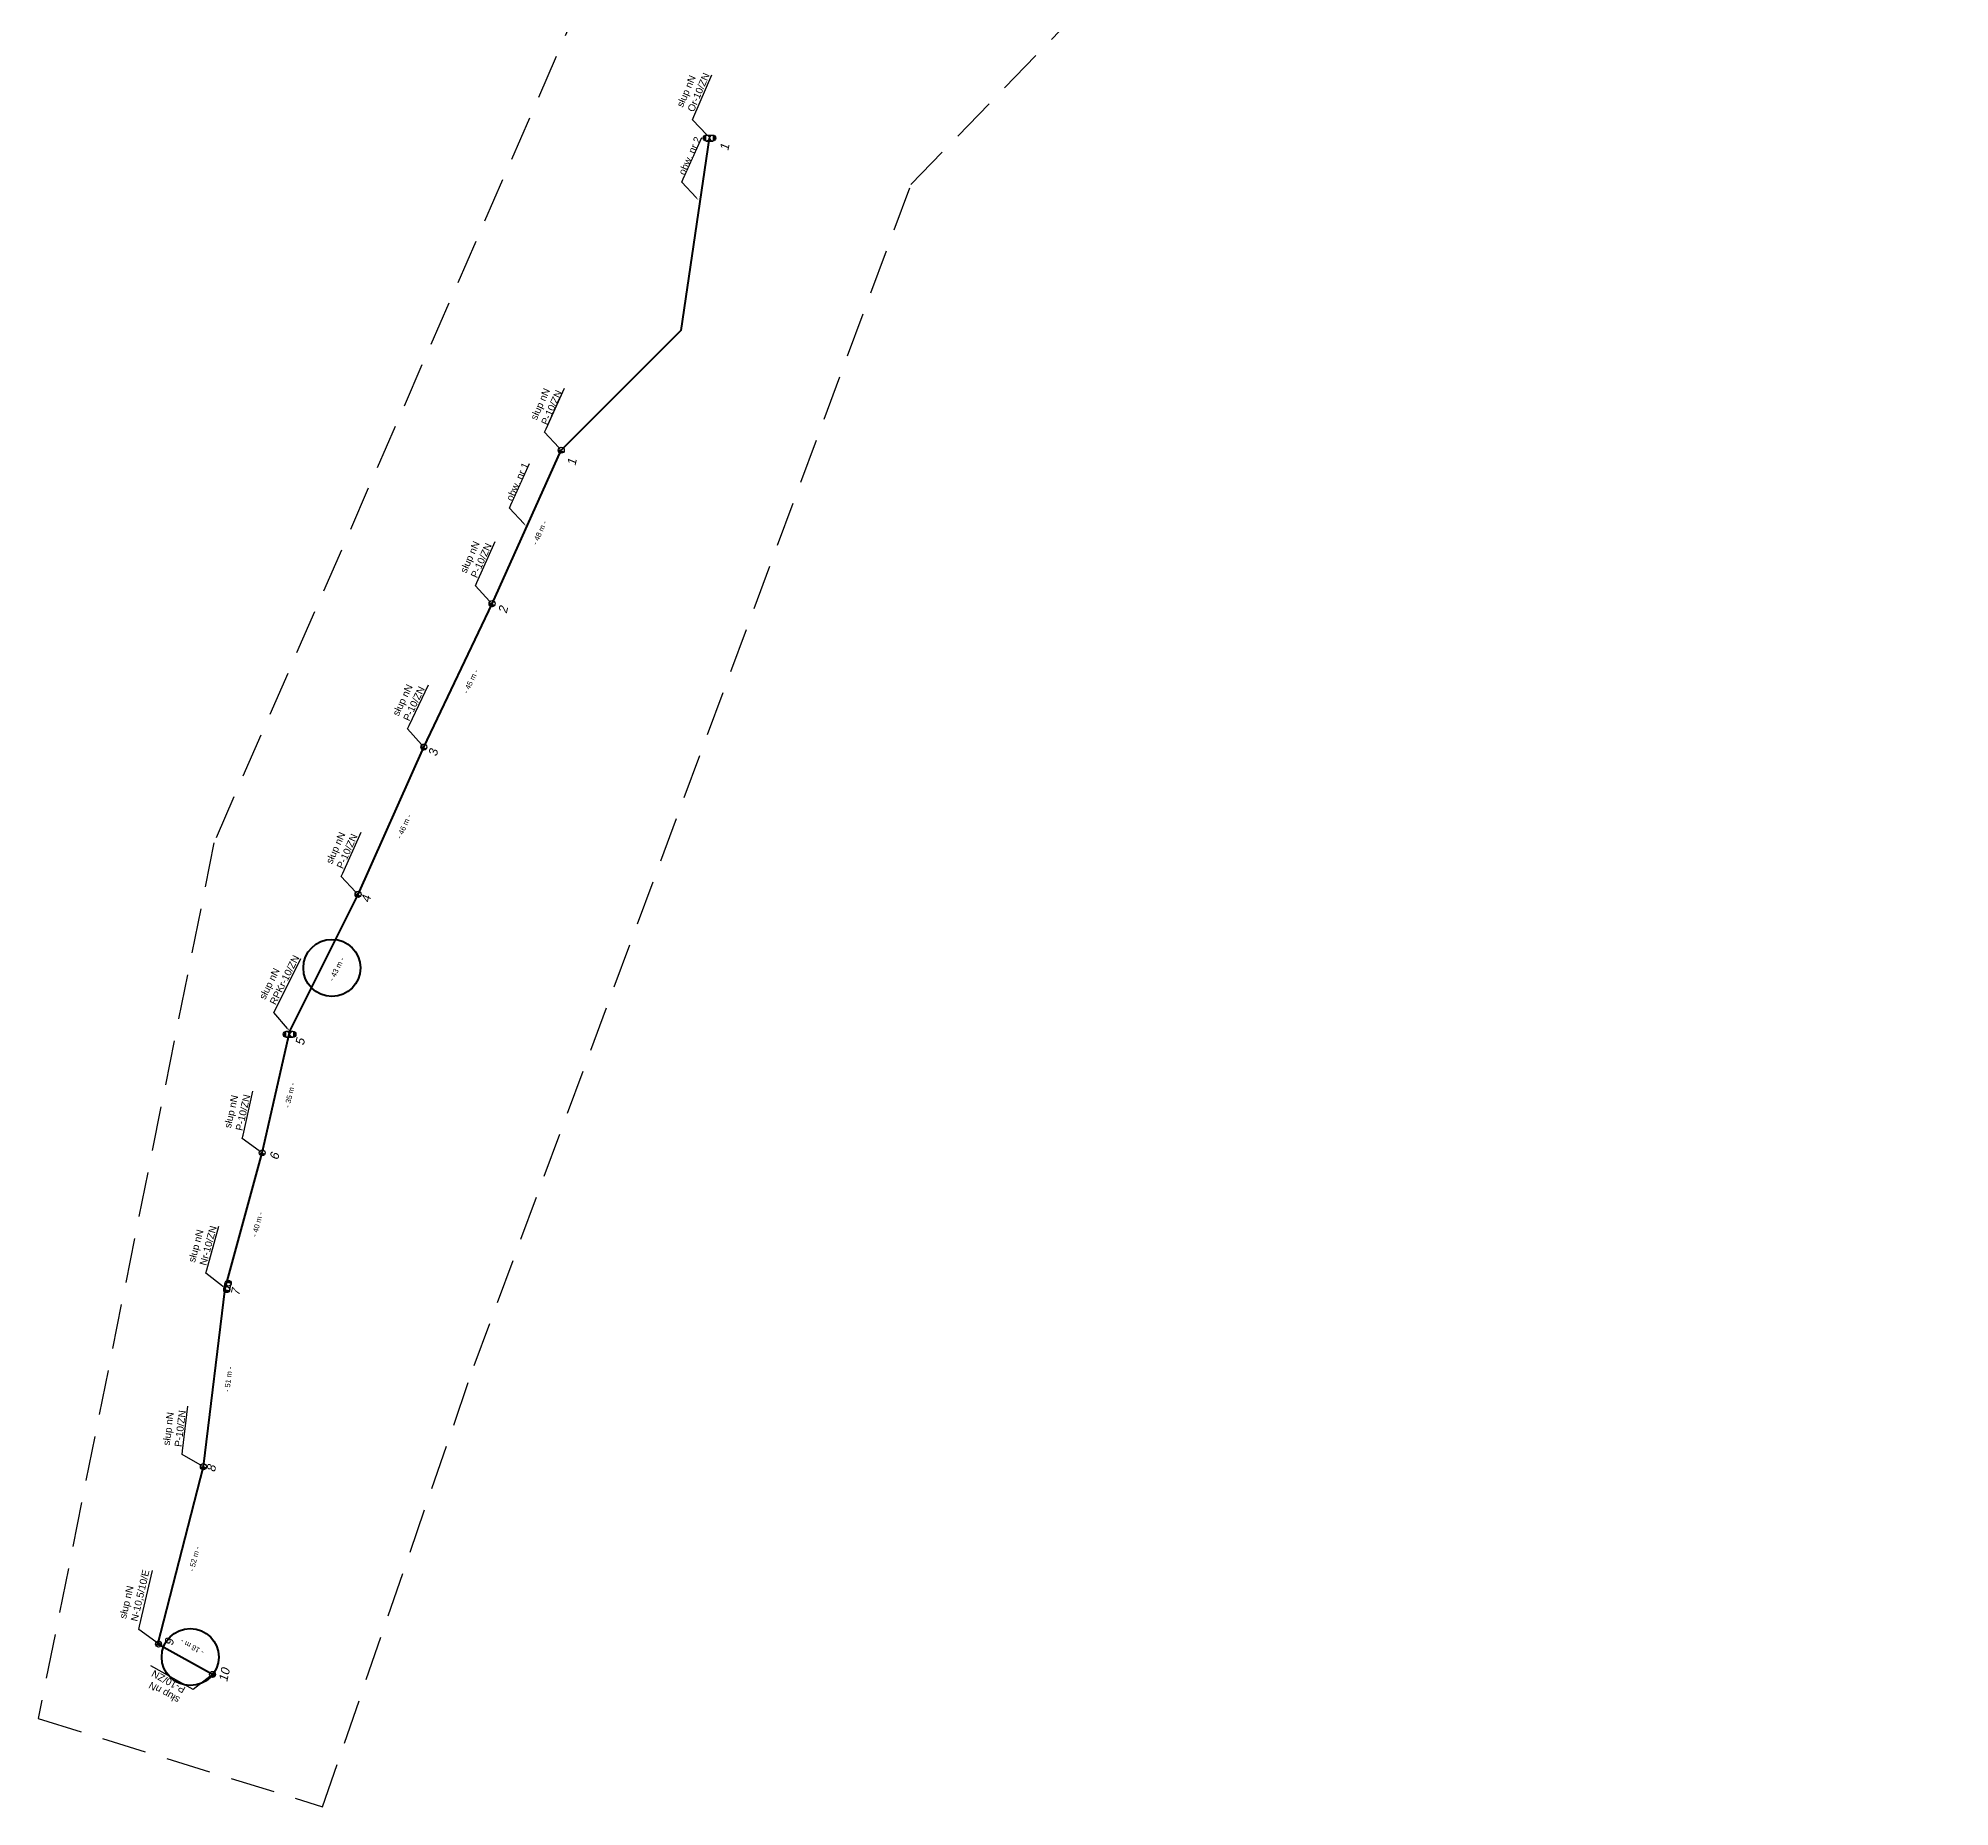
# Model space of a CAD drawing. Header units: millimetres. Extents: x 7530081 to 7533485, y 5764674 to 5768549.
# Drawn here: x 7532943 to 7533485, y 5766152 to 5766653 of the extents above; entities that cross this region are included whole.
import ezdxf
from ezdxf import colors
from ezdxf.entities.mleader import LeaderData, LeaderLine
from ezdxf.math import Vec2, Vec3

# ---------------------------------------------------------------- set-up
doc = ezdxf.new("R2010")
doc.units = ezdxf.units.MM
doc.linetypes.add('DASHED', pattern=[19.05, 12.7, -6.35])
for name, color, linetype, lineweight in [('!TELE', 3, 'Continuous', 50), ('!wymiary', 7, 'Continuous', 25), ('_numery', 7, 'Continuous', 40), ('_PRZEWIESZENIA', 6, 'Continuous', 50)]:
    doc.layers.add(name, color=color, linetype=linetype, lineweight=lineweight)
for name, color, linetype in [('!trafo', 6, 'DASHED'), ('_MM opisy', 7, 'Continuous'), ('_MM slupy', 5, 'Continuous')]:
    doc.layers.add(name, color=color, linetype=linetype)
doc.styles.get("Standard").update_dxf_attribs({"font": 'ARIAL.TTF'})
doc.dimstyles.new('opis linie', dxfattribs={"dimtxt": 1.5, "dimasz": 0.18, "dimexe": 0.18, "dimexo": 0.0625, "dimgap": 2.5, "dimtad": 4, "dimdec": 0, "dimzin": 0, "dimdsep": 46, "dimtxsty": 'Standard', "dimcen": 0.09, "dimse1": 1, "dimse2": 1, "dimsd1": 1, "dimsd2": 1, "dimclrt": 256, "dimadec": 0, "dimazin": 0, "dimtfac": 1, "dimtdec": 0, "dimtofl": 0, "dimtmove": 0, "dimatfit": 3, "dimfxl": 1, "dimtfill": 1, "dimtolj": 1, "dimtzin": 0, "dimarcsym": 0})

# ---------------------------------------------------------------- blocks, each defined once
blk = doc.blocks.new('E')
at = {"layer": '_MM slupy'}
h = blk.add_hatch(color=256, dxfattribs=at)
h.dxf.hatch_style = 1
h.paths.add_polyline_path([(0.27, 0.37, 1), (-0.27, -0.37, 1)])
for radius in [0.857, 0.457]:
    blk.add_circle((0, 0), radius, dxfattribs=at)
blk = doc.blocks.new('R')
at = {"layer": '_MM slupy', "transparency": 33554687}
h = blk.add_hatch(color=256, dxfattribs=at)
h.dxf.hatch_style = 1
h.paths.add_polyline_path([(-0.93, -0.86), (-0.93, 0.86, 1)])
h = blk.add_hatch(color=256, dxfattribs=at)
h.dxf.hatch_style = 1
h.paths.add_polyline_path([(0.93, 0.86), (0.93, -0.86, 1)])
at = {"layer": '_MM slupy'}
for points in [[(-0.93, 0.86), (0.93, 0.86)], [(-0.93, -0.86), (0.93, -0.86)]]:
    blk.add_lwpolyline(points, dxfattribs=at)
for centre in [(-0.93, 0), (0.93, 0)]:
    blk.add_circle(centre, 0.857, dxfattribs=at)
blk = doc.blocks.new('*D615')
at = {"layer": '!wymiary', "insert": (7532987.07, 5766197.04), "char_height": 1.5, "attachment_point": 5, "rotation": 150.9014, "bg_fill": 3, "box_fill_scale": 1.1, "bg_fill_color": 9, "bg_fill_true_color": 13158600, "bg_fill_transparency": 0}
blk.add_mtext('\\A1;- 18 m -', dxfattribs=at)
blk = doc.blocks.new('*D616')
at = {"layer": '!wymiary', "insert": (7532987.71, 5766221.95), "char_height": 1.5, "attachment_point": 5, "rotation": 75.6153, "bg_fill": 3, "box_fill_scale": 1.1, "bg_fill_color": 9, "bg_fill_true_color": 13158600, "bg_fill_transparency": 0}
blk.add_mtext('\\A1;- 52 m -', dxfattribs=at)
blk = doc.blocks.new('*D617')
at = {"layer": '!wymiary', "insert": (7532997.34, 5766272.8), "char_height": 1.5, "attachment_point": 5, "rotation": 83.005, "bg_fill": 3, "box_fill_scale": 1.1, "bg_fill_color": 9, "bg_fill_true_color": 13158600, "bg_fill_transparency": 0}
blk.add_mtext('\\A1;- 51 m -', dxfattribs=at)
blk = doc.blocks.new('*D618')
at = {"layer": '!wymiary', "insert": (7533005.55, 5766316.67), "char_height": 1.5, "attachment_point": 5, "rotation": 74.7701, "bg_fill": 3, "box_fill_scale": 1.1, "bg_fill_color": 9, "bg_fill_true_color": 13158600, "bg_fill_transparency": 0}
blk.add_mtext('\\A1;- 40 m -', dxfattribs=at)
blk = doc.blocks.new('*D619')
at = {"layer": '!wymiary', "insert": (7533014.74, 5766353.25), "char_height": 1.5, "attachment_point": 5, "rotation": 77.1878, "bg_fill": 3, "box_fill_scale": 1.1, "bg_fill_color": 9, "bg_fill_true_color": 13158600, "bg_fill_transparency": 0}
blk.add_mtext('\\A1;- 35 m -', dxfattribs=at)
blk = doc.blocks.new('*D620')
at = {"layer": '!wymiary', "insert": (7533027.99, 5766388.94), "char_height": 1.5, "attachment_point": 5, "rotation": 63.506, "bg_fill": 3, "box_fill_scale": 1.1, "bg_fill_color": 9, "bg_fill_true_color": 13158600, "bg_fill_transparency": 0}
blk.add_mtext('\\A1;- 43 m -', dxfattribs=at)
blk = doc.blocks.new('*D621')
at = {"layer": '!wymiary', "insert": (7533047.03, 5766429.32), "char_height": 1.5, "attachment_point": 5, "rotation": 65.9369, "bg_fill": 3, "box_fill_scale": 1.1, "bg_fill_color": 9, "bg_fill_true_color": 13158600, "bg_fill_transparency": 0}
blk.add_mtext('\\A1;- 46 m -', dxfattribs=at)
blk = doc.blocks.new('*D622')
at = {"layer": '!wymiary', "insert": (7533065.96, 5766470.4), "char_height": 1.5, "attachment_point": 5, "rotation": 64.569, "bg_fill": 3, "box_fill_scale": 1.1, "bg_fill_color": 9, "bg_fill_true_color": 13158600, "bg_fill_transparency": 0}
blk.add_mtext('\\A1;- 45 m -', dxfattribs=at)
blk = doc.blocks.new('*D623')
at = {"layer": '!wymiary', "insert": (7533085.45, 5766512.51), "char_height": 1.5, "attachment_point": 5, "rotation": 65.7361, "bg_fill": 3, "box_fill_scale": 1.1, "bg_fill_color": 9, "bg_fill_true_color": 13158600, "bg_fill_transparency": 0}
blk.add_mtext('\\A1;- 48 m -', dxfattribs=at)
blk = doc.blocks.new('ZN')
at = {"layer": '_MM slupy', "transparency": 33554687}
h = blk.add_hatch(color=256, dxfattribs=at)
h.dxf.hatch_style = 1
h.paths.add_polyline_path([(0, -0.86), (0, 0.86, 1)])
at = {"layer": '_MM slupy'}
blk.add_circle((0, 0), 0.857, dxfattribs=at)

msp = doc.modelspace()

# ---------------------------------------------------------------- linework, layer by layer
at = {"layer": '!TELE'}
for points in [[(7533133.48, 5766624.26), (7533125.47, 5766569.76), (7533091.58, 5766535.89)], [(7532992.85, 5766189.23), (7532977.38, 5766197.84), (7532990.26, 5766248.06), (7532996.45, 5766298.51), (7533006.91, 5766336.93), (7533014.74, 5766371.36), (7533034.05, 5766410.1), (7533052.68, 5766451.82), (7533071.99, 5766492.43), (7533091.58, 5766535.89)]]:
    msp.add_lwpolyline(points, dxfattribs=at)
at = {"layer": '!trafo', "color": 3}
msp.add_lwpolyline([(7532943.5, 5766176.75), (7533024, 5766151.75), (7533066.93, 5766276.7), (7533190.6, 5766611.17), (7533369.37, 5766795.71), (7533484.71, 5766901.44), (7533420.74, 5766921.95), (7533244.46, 5766794.71), (7533308.33, 5766926.26), (7533263, 5766968.08), (7533105.37, 5766682.3), (7532993.24, 5766424.71), (7532943.5, 5766176.75)], close=True, dxfattribs=at)

# ---------------------------------------------------------------- block references
at = {"layer": '_MM slupy'}
for p, rotation in [((7533071.99, 5766492.43), 65.73608553081438), ((7533052.68, 5766451.82), 64.56897560181672), ((7533034.05, 5766410.1), 65.93692520519282), ((7533006.91, 5766336.93), 77.18782223938084), ((7532990.26, 5766248.06), 83.00501362569437), ((7532992.85, 5766189.23), 150.9013899358025)]:
    msp.add_blockref('ZN', p, dxfattribs=dict(at, rotation=rotation))

# ---------------------------------------------------------------- next in the draw order: leaders
at = {"layer": '_MM opisy'}
ml = msp.add_multileader_mtext('Standard', dxfattribs=at)
ml.set_content('\\pxql;słup nN\\POr-10/ZN', color=256)
ml.set_leader_properties()
ml.build(insert=Vec2(0, 0))
ml.multileader.update_dxf_attribs({"has_text_frame": 1, "text_left_attachment_type": 5, "text_right_attachment_type": 5, "dogleg_length": 1, "arrow_head_size": 1})
ctx = ml.context
ctx.base_point, ctx.char_height, ctx.arrow_head_size, ctx.landing_gap_size, ctx.plane_origin, ctx.plane_x_axis, ctx.plane_y_axis = Vec3(7533129.09, 5766630.39), 2, 1, 1, Vec3(7533135.5, 5766625.47), Vec3(0.394938, 0.918708), Vec3(-0.918708, 0.394938)
ctx.left_attachment, ctx.right_attachment = 5, 5
notes = []
notes.append((ctx, [(0, (1, 1, 0), (7533128.7, 5766629.47), (0.394938, 0.918708), 1, [(0, [(7533133.51, 5766624.45), (7533128.7, 5766629.47)], 0, [])])]))
ctx.mtext.insert, ctx.mtext.text_direction, ctx.mtext.rotation, ctx.mtext.flow_direction = Vec3(7533124.16, 5766633.6), Vec3(0.394938, 0.918708), 1.164796, 5
ctx.mtext.has_bg_fill, ctx.mtext.bg_color, ctx.mtext.bg_scale_factor, ctx.mtext.bg_transparency, ctx.mtext.use_window_bg_color = 1, -1023410175, 1, 0, 1
ml = msp.add_multileader_mtext('Standard', dxfattribs=at)
ml.set_content('\\pxql;słup nN\\PP-10/ZN', color=256)
ml.set_leader_properties()
ml.build(insert=Vec2(0, 0))
ml.multileader.update_dxf_attribs({"has_text_frame": 1, "text_left_attachment_type": 5, "text_right_attachment_type": 5, "dogleg_length": 1, "arrow_head_size": 1})
ctx = ml.context
ctx.base_point, ctx.char_height, ctx.arrow_head_size, ctx.landing_gap_size, ctx.plane_origin, ctx.plane_x_axis, ctx.plane_y_axis = Vec3(7533067.67, 5766498.44), 2, 1, 1, Vec3(7533073.99, 5766493.41), Vec3(0.41094, 0.911662), Vec3(-0.911662, 0.41094)
ctx.left_attachment, ctx.right_attachment = 5, 5
notes.append((ctx, [(0, (1, 1, 0), (7533067.26, 5766497.53), (0.41094, 0.911662), 1, [(0, [(7533071.99, 5766492.43), (7533067.26, 5766497.53)], 0, [])])]))
ctx.mtext.insert, ctx.mtext.text_direction, ctx.mtext.rotation, ctx.mtext.flow_direction = Vec3(7533062.83, 5766501.73), Vec3(0.41094, 0.911662), 1.147311, 5
ctx.mtext.has_bg_fill, ctx.mtext.bg_color, ctx.mtext.bg_scale_factor, ctx.mtext.bg_transparency, ctx.mtext.use_window_bg_color = 1, -1023410175, 1, 0, 1
ml = msp.add_multileader_mtext('Standard', dxfattribs=at)
ml.set_content('\\pxql;słup nN\\PP-10/ZN', color=256)
ml.set_leader_properties()
ml.build(insert=Vec2(0, 0))
ml.multileader.update_dxf_attribs({"has_text_frame": 1, "text_left_attachment_type": 5, "text_right_attachment_type": 5, "dogleg_length": 1, "arrow_head_size": 1})
ctx = ml.context
ctx.base_point, ctx.char_height, ctx.arrow_head_size, ctx.landing_gap_size, ctx.plane_origin, ctx.plane_x_axis, ctx.plane_y_axis = Vec3(7533048.49, 5766457.92), 2, 1, 1, Vec3(7533054.7, 5766452.76), Vec3(0.429424, 0.903103), Vec3(-0.903103, 0.429424)
ctx.left_attachment, ctx.right_attachment = 5, 5
notes.append((ctx, [(0, (1, 1, 0), (7533048.06, 5766457.02), (0.429424, 0.903103), 1, [(0, [(7533052.68, 5766451.82), (7533048.06, 5766457.02)], 0, [])])]))
ctx.mtext.insert, ctx.mtext.text_direction, ctx.mtext.rotation, ctx.mtext.flow_direction = Vec3(7533043.71, 5766461.3), Vec3(0.429424, 0.903103), 1.126941, 5
ctx.mtext.has_bg_fill, ctx.mtext.bg_color, ctx.mtext.bg_scale_factor, ctx.mtext.bg_transparency, ctx.mtext.use_window_bg_color = 1, -1023410175, 1, 0, 1
ml = msp.add_multileader_mtext('Standard', dxfattribs=at)
ml.set_content('\\pxql;słup nN\\PP-10/ZN', color=256)
ml.set_leader_properties()
ml.build(insert=Vec2(0, 0))
ml.multileader.update_dxf_attribs({"has_text_frame": 1, "text_left_attachment_type": 5, "text_right_attachment_type": 5, "dogleg_length": 1, "arrow_head_size": 1})
ctx = ml.context
ctx.base_point, ctx.char_height, ctx.arrow_head_size, ctx.landing_gap_size, ctx.plane_origin, ctx.plane_x_axis, ctx.plane_y_axis = Vec3(7533029.71, 5766416.1), 2, 1, 1, Vec3(7533036.05, 5766411.09), Vec3(0.407742, 0.913097), Vec3(-0.913097, 0.407742)
ctx.left_attachment, ctx.right_attachment = 5, 5
notes.append((ctx, [(0, (1, 1, 0), (7533029.31, 5766415.19), (0.407742, 0.913097), 1, [(0, [(7533034.05, 5766410.1), (7533029.31, 5766415.19)], 0, [])])]))
ctx.mtext.insert, ctx.mtext.text_direction, ctx.mtext.rotation, ctx.mtext.flow_direction = Vec3(7533024.85, 5766419.36), Vec3(0.407742, 0.913097), 1.150816, 5
ctx.mtext.has_bg_fill, ctx.mtext.bg_color, ctx.mtext.bg_scale_factor, ctx.mtext.bg_transparency, ctx.mtext.use_window_bg_color = 1, -1023410175, 1, 0, 1
ml = msp.add_multileader_mtext('Standard', dxfattribs=at)
ml.set_content('\\pxql;słup nN\\PRPKr-10/ZN', color=256)
ml.set_leader_properties()
ml.build(insert=Vec2(0, 0))
ml.multileader.update_dxf_attribs({"has_text_frame": 1, "text_left_attachment_type": 5, "text_right_attachment_type": 5, "dogleg_length": 1, "arrow_head_size": 1})
ctx = ml.context
ctx.base_point, ctx.char_height, ctx.arrow_head_size, ctx.landing_gap_size, ctx.plane_origin, ctx.plane_x_axis, ctx.plane_y_axis = Vec3(7533010.66, 5766377.54), 2, 1, 1, Vec3(7533016.78, 5766372.26), Vec3(0.446104, 0.894981), Vec3(-0.894981, 0.446104)
ctx.left_attachment, ctx.right_attachment = 5, 5
notes.append((ctx, [(0, (1, 1, 0), (7533010.22, 5766376.64), (0.446104, 0.894981), 1, [(0, [(7533014.74, 5766371.36), (7533010.22, 5766376.64)], 0, [])])]))
ctx.mtext.insert, ctx.mtext.text_direction, ctx.mtext.rotation, ctx.mtext.flow_direction = Vec3(7533005.92, 5766381.02), Vec3(0.446104, 0.894981), 1.108389, 5
ctx.mtext.has_bg_fill, ctx.mtext.bg_color, ctx.mtext.bg_scale_factor, ctx.mtext.bg_transparency, ctx.mtext.use_window_bg_color = 1, -1023410175, 1, 0, 1
ml = msp.add_multileader_mtext('Standard', dxfattribs=at)
ml.set_content('\\pxql;słup nN\\PP-10/ZN', color=256)
ml.set_leader_properties()
ml.build(insert=Vec2(0, 0))
ml.multileader.update_dxf_attribs({"has_text_frame": 1, "text_left_attachment_type": 5, "text_right_attachment_type": 5, "dogleg_length": 1, "arrow_head_size": 1})
ctx = ml.context
ctx.base_point, ctx.char_height, ctx.arrow_head_size, ctx.landing_gap_size, ctx.plane_origin, ctx.plane_x_axis, ctx.plane_y_axis = Vec3(7533001.49, 5766341.97), 2, 1, 1, Vec3(7533008.68, 5766338.29), Vec3(0.221756, 0.975102), Vec3(-0.975102, 0.221756)
ctx.left_attachment, ctx.right_attachment = 5, 5
notes.append((ctx, [(0, (1, 1, 0), (7533001.26, 5766340.99), (0.221756, 0.975102), 1, [(0, [(7533006.91, 5766336.93), (7533001.26, 5766340.99)], 0, [])])]))
ctx.mtext.insert, ctx.mtext.text_direction, ctx.mtext.rotation, ctx.mtext.flow_direction = Vec3(7532996.08, 5766344.22), Vec3(0.221756, 0.975102), 1.347182, 5
ctx.mtext.has_bg_fill, ctx.mtext.bg_color, ctx.mtext.bg_scale_factor, ctx.mtext.bg_transparency, ctx.mtext.use_window_bg_color = 1, -1023410175, 1, 0, 1
ml = msp.add_multileader_mtext('Standard', dxfattribs=at)
ml.set_content('\\pxql;słup nN\\PNr-10/ZN', color=256)
ml.set_leader_properties()
ml.build(insert=Vec2(0, 0))
ml.multileader.update_dxf_attribs({"has_text_frame": 1, "text_left_attachment_type": 5, "text_right_attachment_type": 5, "dogleg_length": 1, "arrow_head_size": 1})
ctx = ml.context
ctx.base_point, ctx.char_height, ctx.arrow_head_size, ctx.landing_gap_size, ctx.plane_origin, ctx.plane_x_axis, ctx.plane_y_axis = Vec3(7532991.24, 5766303.77), 2, 1, 1, Vec3(7532998.27, 5766299.79), Vec3(0.262692, 0.96488), Vec3(-0.96488, 0.262692)
ctx.left_attachment, ctx.right_attachment = 5, 5
notes.append((ctx, [(0, (1, 1, 0), (7532990.98, 5766302.81), (0.262692, 0.96488), 1, [(0, [(7532996.45, 5766298.51), (7532990.98, 5766302.81)], 0, [])])]))
ctx.mtext.insert, ctx.mtext.text_direction, ctx.mtext.rotation, ctx.mtext.flow_direction = Vec3(7532985.91, 5766306.26), Vec3(0.262692, 0.96488), 1.304985, 5
ctx.mtext.has_bg_fill, ctx.mtext.bg_color, ctx.mtext.bg_scale_factor, ctx.mtext.bg_transparency, ctx.mtext.use_window_bg_color = 1, -1023410175, 1, 0, 1
ml = msp.add_multileader_mtext('Standard', dxfattribs=at)
ml.set_content('\\pxql;słup nN\\PP-10/ZN', color=256)
ml.set_leader_properties()
ml.build(insert=Vec2(0, 0))
ml.multileader.update_dxf_attribs({"has_text_frame": 1, "text_left_attachment_type": 5, "text_right_attachment_type": 5, "dogleg_length": 1, "arrow_head_size": 1})
ctx = ml.context
ctx.base_point, ctx.char_height, ctx.arrow_head_size, ctx.landing_gap_size, ctx.plane_origin, ctx.plane_x_axis, ctx.plane_y_axis = Vec3(7532984.35, 5766252.52), 2, 1, 1, Vec3(7532991.88, 5766249.59), Vec3(0.121782, 0.992557), Vec3(-0.992557, 0.121782)
ctx.left_attachment, ctx.right_attachment = 5, 5
notes.append((ctx, [(0, (1, 1, 0), (7532984.23, 5766251.53), (0.121782, 0.992557), 1, [(0, [(7532990.26, 5766248.06), (7532984.23, 5766251.53)], 0, [])])]))
ctx.mtext.insert, ctx.mtext.text_direction, ctx.mtext.rotation, ctx.mtext.flow_direction = Vec3(7532978.75, 5766254.22), Vec3(0.121782, 0.992557), 1.448711, 5
ctx.mtext.has_bg_fill, ctx.mtext.bg_color, ctx.mtext.bg_scale_factor, ctx.mtext.bg_transparency, ctx.mtext.use_window_bg_color = 1, -1023410175, 1, 0, 1
ml = msp.add_multileader_mtext('Standard', dxfattribs=at)
ml.set_content('\\pxql;słup nN\\PN-10,5/10/E', color=256)
ml.set_leader_properties()
ml.build(insert=Vec2(0, 0))
ml.multileader.update_dxf_attribs({"has_text_frame": 1, "text_left_attachment_type": 5, "text_right_attachment_type": 5, "dogleg_length": 1, "arrow_head_size": 1})
ctx = ml.context
ctx.base_point, ctx.char_height, ctx.arrow_head_size, ctx.landing_gap_size, ctx.plane_origin, ctx.plane_x_axis, ctx.plane_y_axis = Vec3(7532972.17, 5766202.92), 2, 1, 1, Vec3(7532979.33, 5766199.19), Vec3(0.229039, 0.973417), Vec3(-0.973417, 0.229039)
ctx.left_attachment, ctx.right_attachment = 5, 5
notes.append((ctx, [(0, (1, 1, 0), (7532971.94, 5766201.95), (0.229039, 0.973417), 1, [(0, [(7532977.56, 5766197.84), (7532971.94, 5766201.95)], 0, [])])]))
ctx.mtext.insert, ctx.mtext.text_direction, ctx.mtext.rotation, ctx.mtext.flow_direction = Vec3(7532966.4, 5766205.31), Vec3(0.229039, 0.973417), 1.339706, 5
ctx.mtext.has_bg_fill, ctx.mtext.bg_color, ctx.mtext.bg_scale_factor, ctx.mtext.bg_transparency, ctx.mtext.use_window_bg_color = 1, -1023410175, 1, 0, 1
ml = msp.add_multileader_mtext('Standard', dxfattribs=at)
ml.set_content('\\pxql;słup nN\\PP-10/ZN', color=256)
ml.set_leader_properties()
ml.build(insert=Vec2(0, 0))
ml.multileader.update_dxf_attribs({"has_text_frame": 1, "text_left_attachment_type": 5, "text_right_attachment_type": 5, "dogleg_length": 1, "arrow_head_size": 1})
ctx = ml.context
ctx.base_point, ctx.char_height, ctx.arrow_head_size, ctx.landing_gap_size, ctx.plane_origin, ctx.plane_x_axis, ctx.plane_y_axis = Vec3(7532986.49, 5766185.44), 2, 1, 1, Vec3(7532992.04, 5766191.31), Vec3(-0.873784, 0.486314), Vec3(-0.486314, -0.873784)
ctx.left_attachment, ctx.right_attachment = 5, 5
notes.append((ctx, [(0, (1, 1, 0), (7532987.37, 5766184.95), (-0.873784, 0.486314), 1, [(0, [(7532992.85, 5766189.23), (7532987.37, 5766184.95)], 0, [])])]))
ctx.mtext.insert, ctx.mtext.text_direction, ctx.mtext.rotation, ctx.mtext.flow_direction = Vec3(7532982.81, 5766180.88), Vec3(-0.873784, 0.486314), 2.633726, 5
ctx.mtext.has_bg_fill, ctx.mtext.bg_color, ctx.mtext.bg_scale_factor, ctx.mtext.bg_transparency, ctx.mtext.use_window_bg_color = 1, -1023410175, 1, 0, 1
for ctx, leaders in notes:
    for number, flags, end, landing, length, lines in leaders:
        leader = LeaderData()
        leader.index, (leader.has_last_leader_line, leader.has_dogleg_vector, leader.attachment_direction) = number, flags
        leader.last_leader_point, leader.dogleg_vector, leader.dogleg_length = Vec3(end), Vec3(landing), length
        for number, points, colour, breaks in lines:
            line = LeaderLine()
            line.index, line.vertices, line.color, line.breaks = number, Vec3.list(points), colors.encode_raw_color(colour), breaks
            leader.lines.append(line)
        ctx.leaders.append(leader)

# ---------------------------------------------------------------- next in the draw order: block references
at = {"layer": '!TELE'}
for p in [(7533133.56, 5766624.27), (7533014.67, 5766370.5)]:
    msp.add_blockref('R', p, dxfattribs=at)
at = {"layer": '!TELE', "rotation": 76.21840273592339}
msp.add_blockref('R', (7532997.08, 5766299.11), dxfattribs=at)
at = {"rotation": 76.75948008586721}
msp.add_blockref('E', (7532977.56, 5766197.84), dxfattribs=at)

# ---------------------------------------------------------------- next in the draw order: dimensions: what is measured, and where the dimension line sits
at = {"layer": '!wymiary'}
dim = msp.add_aligned_dim(p1=(7532992.85, 5766189.23), p2=(7532977.38, 5766197.84), distance=-0.75, dimstyle='opis linie', override={"dimpost": '- <> m -'}, dxfattribs=at)
dim.commit()
dim.dimension.update_dxf_attribs({"geometry": '*D615', "text_midpoint": (7532987.07, 5766197.04)})

# ---------------------------------------------------------------- next in the draw order: leaders
at = {"layer": '!wymiary', "color": 1}
ml = msp.add_multileader_mtext('Standard', dxfattribs=at)
ml.set_content('\\pxql;obw. nr 2', color=1)
ml.set_leader_properties()
ml.build(insert=Vec2(0, 0))
ml.multileader.update_dxf_attribs({"has_text_frame": 1, "text_left_attachment_type": 5, "text_right_attachment_type": 5, "dogleg_length": 1, "arrow_head_size": 1})
ctx = ml.context
ctx.base_point, ctx.char_height, ctx.arrow_head_size, ctx.landing_gap_size, ctx.plane_origin, ctx.plane_x_axis, ctx.plane_y_axis = Vec3(7533126.13, 5766612.69), 2, 1, 1, Vec3(7533132.45, 5766607.66), Vec3(0.41094, 0.911662), Vec3(-0.911662, 0.41094)
ctx.left_attachment, ctx.right_attachment = 5, 5
notes = []
notes.append((ctx, [(0, (1, 1, 0), (7533125.72, 5766611.78), (0.41094, 0.911662), 1, [(0, [(7533130.45, 5766606.67), (7533125.72, 5766611.78)], 0, [])])]))
ctx.mtext.insert, ctx.mtext.text_direction, ctx.mtext.rotation, ctx.mtext.flow_direction = Vec3(7533124.68, 5766614.44), Vec3(0.41094, 0.911662), 1.147311, 5
ctx.mtext.has_bg_fill, ctx.mtext.bg_color, ctx.mtext.bg_scale_factor, ctx.mtext.bg_transparency, ctx.mtext.use_window_bg_color = 1, -1023410175, 1, 0, 1
for ctx, leaders in notes:
    for number, flags, end, landing, length, lines in leaders:
        leader = LeaderData()
        leader.index, (leader.has_last_leader_line, leader.has_dogleg_vector, leader.attachment_direction) = number, flags
        leader.last_leader_point, leader.dogleg_vector, leader.dogleg_length = Vec3(end), Vec3(landing), length
        for number, points, colour, breaks in lines:
            line = LeaderLine()
            line.index, line.vertices, line.color, line.breaks = number, Vec3.list(points), colors.encode_raw_color(colour), breaks
            leader.lines.append(line)
        ctx.leaders.append(leader)

# ---------------------------------------------------------------- next in the draw order: texts
at = {"layer": '_numery', "oblique": 10}
for s, p in [('1', (7533138.82, 5766620.51)), ('10', (7532996.96, 5766186.94))]:
    msp.add_text(s, height=2.5, rotation=77.1686, dxfattribs=at).set_placement(p)

# ---------------------------------------------------------------- next in the draw order: dimensions: what is measured, and where the dimension line sits
at = {"layer": '!wymiary'}
dim = msp.add_aligned_dim(p1=(7532977.38, 5766197.84), p2=(7532990.26, 5766248.06), distance=-0.75, dimstyle='opis linie', override={"dimpost": '- <> m -'}, dxfattribs=at)
dim.commit()
dim.dimension.update_dxf_attribs({"geometry": '*D616', "text_midpoint": (7532987.71, 5766221.95)})

# ---------------------------------------------------------------- next in the draw order: linework, layer by layer
at = {"layer": '_PRZEWIESZENIA', "color": 3}
msp.add_circle((7532986.54, 5766194.15), 8.08, dxfattribs=at)

# ---------------------------------------------------------------- next in the draw order: texts
at = {"layer": '_numery', "oblique": 10}
msp.add_text('9', height=2.5, rotation=77.1686, dxfattribs=at).set_placement((7532981.56, 5766197.2))

# ---------------------------------------------------------------- next in the draw order: dimensions: what is measured, and where the dimension line sits
at = {"layer": '!wymiary'}
dim = msp.add_aligned_dim(p1=(7532990.26, 5766248.06), p2=(7532996.45, 5766298.51), distance=-0.75, dimstyle='opis linie', override={"dimpost": '- <> m -'}, dxfattribs=at)
dim.commit()
dim.dimension.update_dxf_attribs({"geometry": '*D617', "text_midpoint": (7532997.34, 5766272.8)})

# ---------------------------------------------------------------- next in the draw order: texts
at = {"layer": '_numery', "oblique": 10}
msp.add_text('8', height=2.5, rotation=77.1686, dxfattribs=at).set_placement((7532993.48, 5766246.36))

# ---------------------------------------------------------------- next in the draw order: dimensions: what is measured, and where the dimension line sits
at = {"layer": '!wymiary'}
dim = msp.add_aligned_dim(p1=(7532996.45, 5766298.51), p2=(7533006.91, 5766336.93), distance=-0.75, dimstyle='opis linie', override={"dimpost": '- <> m -'}, dxfattribs=at)
dim.commit()
dim.dimension.update_dxf_attribs({"geometry": '*D618', "text_midpoint": (7533005.55, 5766316.67)})

# ---------------------------------------------------------------- next in the draw order: texts
at = {"layer": '_numery', "oblique": 10}
msp.add_text('7', height=2.5, rotation=77.1686, dxfattribs=at).set_placement((7533000.37, 5766296.31))

# ---------------------------------------------------------------- next in the draw order: dimensions: what is measured, and where the dimension line sits
at = {"layer": '!wymiary'}
dim = msp.add_aligned_dim(p1=(7533006.91, 5766336.93), p2=(7533014.74, 5766371.36), distance=-0.75, dimstyle='opis linie', override={"dimpost": '- <> m -'}, dxfattribs=at)
dim.commit()
dim.dimension.update_dxf_attribs({"geometry": '*D619', "text_midpoint": (7533014.74, 5766353.25)})

# ---------------------------------------------------------------- next in the draw order: texts
at = {"layer": '_numery', "oblique": 10}
msp.add_text('6', height=2.5, rotation=77.1686, dxfattribs=at).set_placement((7533011.39, 5766334.75))

# ---------------------------------------------------------------- next in the draw order: dimensions: what is measured, and where the dimension line sits
at = {"layer": '!wymiary'}
dim = msp.add_aligned_dim(p1=(7533014.74, 5766371.36), p2=(7533034.05, 5766410.1), distance=-0.75, dimstyle='opis linie', override={"dimpost": '- <> m -'}, dxfattribs=at)
dim.commit()
dim.dimension.update_dxf_attribs({"geometry": '*D620', "text_midpoint": (7533027.99, 5766388.94)})

# ---------------------------------------------------------------- next in the draw order: linework, layer by layer
at = {"layer": '_PRZEWIESZENIA', "color": 3}
msp.add_circle((7533026.65, 5766389.28), 8.08, dxfattribs=at)

# ---------------------------------------------------------------- next in the draw order: texts
at = {"layer": '_numery', "oblique": 10}
msp.add_text('5', height=2.5, rotation=77.1686, dxfattribs=at).set_placement((7533018.65, 5766367.18))

# ---------------------------------------------------------------- next in the draw order: dimensions: what is measured, and where the dimension line sits
at = {"layer": '!wymiary'}
dim = msp.add_aligned_dim(p1=(7533034.05, 5766410.1), p2=(7533052.68, 5766451.82), distance=-0.75, dimstyle='opis linie', override={"dimpost": '- <> m -'}, dxfattribs=at)
dim.commit()
dim.dimension.update_dxf_attribs({"geometry": '*D621', "text_midpoint": (7533047.03, 5766429.32)})

# ---------------------------------------------------------------- next in the draw order: texts
at = {"layer": '_numery', "oblique": 10}
msp.add_text('4', height=2.5, rotation=77.1686, dxfattribs=at).set_placement((7533037.3, 5766407.62))

# ---------------------------------------------------------------- next in the draw order: dimensions: what is measured, and where the dimension line sits
at = {"layer": '!wymiary'}
dim = msp.add_aligned_dim(p1=(7533052.68, 5766451.82), p2=(7533071.99, 5766492.43), distance=-0.75, dimstyle='opis linie', override={"dimpost": '- <> m -'}, dxfattribs=at)
dim.commit()
dim.dimension.update_dxf_attribs({"geometry": '*D622', "text_midpoint": (7533065.96, 5766470.4)})

# ---------------------------------------------------------------- next in the draw order: texts
at = {"layer": '_numery', "oblique": 10}
msp.add_text('3', height=2.5, rotation=77.1686, dxfattribs=at).set_placement((7533056.33, 5766449.06))

# ---------------------------------------------------------------- next in the draw order: dimensions: what is measured, and where the dimension line sits
at = {"layer": '!wymiary'}
dim = msp.add_aligned_dim(p1=(7533071.99, 5766492.43), p2=(7533091.58, 5766535.89), distance=-0.75, dimstyle='opis linie', override={"dimpost": '- <> m -'}, dxfattribs=at)
dim.commit()
dim.dimension.update_dxf_attribs({"geometry": '*D623', "text_midpoint": (7533085.45, 5766512.51)})

# ---------------------------------------------------------------- next in the draw order: block references
at = {"layer": '_MM slupy', "rotation": 65.73608553081438}
msp.add_blockref('ZN', (7533091.58, 5766535.89), dxfattribs=at)

# ---------------------------------------------------------------- next in the draw order: texts
at = {"layer": '_numery', "oblique": 10}
msp.add_text('2', height=2.5, rotation=77.1686, dxfattribs=at).set_placement((7533076.12, 5766489.5))

# ---------------------------------------------------------------- next in the draw order: leaders
at = {"layer": '!wymiary', "color": 1}
ml = msp.add_multileader_mtext('Standard', dxfattribs=at)
ml.set_content('\\pxql;obw. nr 1', color=1)
ml.set_leader_properties()
ml.build(insert=Vec2(0, 0))
ml.multileader.update_dxf_attribs({"has_text_frame": 1, "text_left_attachment_type": 5, "text_right_attachment_type": 5, "dogleg_length": 1, "arrow_head_size": 1})
ctx = ml.context
ctx.base_point, ctx.char_height, ctx.arrow_head_size, ctx.landing_gap_size, ctx.plane_origin, ctx.plane_x_axis, ctx.plane_y_axis = Vec3(7533077.33, 5766520.39), 2, 1, 1, Vec3(7533083.64, 5766515.35), Vec3(0.41094, 0.911662), Vec3(-0.911662, 0.41094)
ctx.left_attachment, ctx.right_attachment = 5, 5
notes = []
notes.append((ctx, [(0, (1, 1, 0), (7533076.92, 5766519.47), (0.41094, 0.911662), 1, [(0, [(7533081.64, 5766514.37), (7533076.92, 5766519.47)], 0, [])])]))
ctx.mtext.insert, ctx.mtext.text_direction, ctx.mtext.rotation, ctx.mtext.flow_direction = Vec3(7533075.88, 5766522.14), Vec3(0.41094, 0.911662), 1.147311, 5
ctx.mtext.has_bg_fill, ctx.mtext.bg_color, ctx.mtext.bg_scale_factor, ctx.mtext.bg_transparency, ctx.mtext.use_window_bg_color = 1, -1023410175, 1, 0, 1
for ctx, leaders in notes:
    for number, flags, end, landing, length, lines in leaders:
        leader = LeaderData()
        leader.index, (leader.has_last_leader_line, leader.has_dogleg_vector, leader.attachment_direction) = number, flags
        leader.last_leader_point, leader.dogleg_vector, leader.dogleg_length = Vec3(end), Vec3(landing), length
        for number, points, colour, breaks in lines:
            line = LeaderLine()
            line.index, line.vertices, line.color, line.breaks = number, Vec3.list(points), colors.encode_raw_color(colour), breaks
            leader.lines.append(line)
        ctx.leaders.append(leader)

# ---------------------------------------------------------------- next in the draw order: leaders
at = {"layer": '_MM opisy'}
ml = msp.add_multileader_mtext('Standard', dxfattribs=at)
ml.set_content('\\pxql;słup nN\\PP-10/ZN', color=256)
ml.set_leader_properties()
ml.build(insert=Vec2(0, 0))
ml.multileader.update_dxf_attribs({"has_text_frame": 1, "text_left_attachment_type": 5, "text_right_attachment_type": 5, "dogleg_length": 1, "arrow_head_size": 1})
ctx = ml.context
ctx.base_point, ctx.char_height, ctx.arrow_head_size, ctx.landing_gap_size, ctx.plane_origin, ctx.plane_x_axis, ctx.plane_y_axis = Vec3(7533087.26, 5766541.9), 2, 1, 1, Vec3(7533093.58, 5766536.87), Vec3(0.41094, 0.911662), Vec3(-0.911662, 0.41094)
ctx.left_attachment, ctx.right_attachment = 5, 5
notes = []
notes.append((ctx, [(0, (1, 1, 0), (7533086.85, 5766540.99), (0.41094, 0.911662), 1, [(0, [(7533091.58, 5766535.89), (7533086.85, 5766540.99)], 0, [])])]))
ctx.mtext.insert, ctx.mtext.text_direction, ctx.mtext.rotation, ctx.mtext.flow_direction = Vec3(7533082.75, 5766545.04), Vec3(0.41094, 0.911662), 1.147311, 5
ctx.mtext.has_bg_fill, ctx.mtext.bg_color, ctx.mtext.bg_scale_factor, ctx.mtext.bg_transparency, ctx.mtext.use_window_bg_color = 1, -1023410175, 1, 0, 1
for ctx, leaders in notes:
    for number, flags, end, landing, length, lines in leaders:
        leader = LeaderData()
        leader.index, (leader.has_last_leader_line, leader.has_dogleg_vector, leader.attachment_direction) = number, flags
        leader.last_leader_point, leader.dogleg_vector, leader.dogleg_length = Vec3(end), Vec3(landing), length
        for number, points, colour, breaks in lines:
            line = LeaderLine()
            line.index, line.vertices, line.color, line.breaks = number, Vec3.list(points), colors.encode_raw_color(colour), breaks
            leader.lines.append(line)
        ctx.leaders.append(leader)

# ---------------------------------------------------------------- next in the draw order: texts
at = {"layer": '_numery', "oblique": 10}
msp.add_text('1', height=2.5, rotation=77.1686, dxfattribs=at).set_placement((7533095.57, 5766531.34))

doc.saveas('drawing.dxf')
